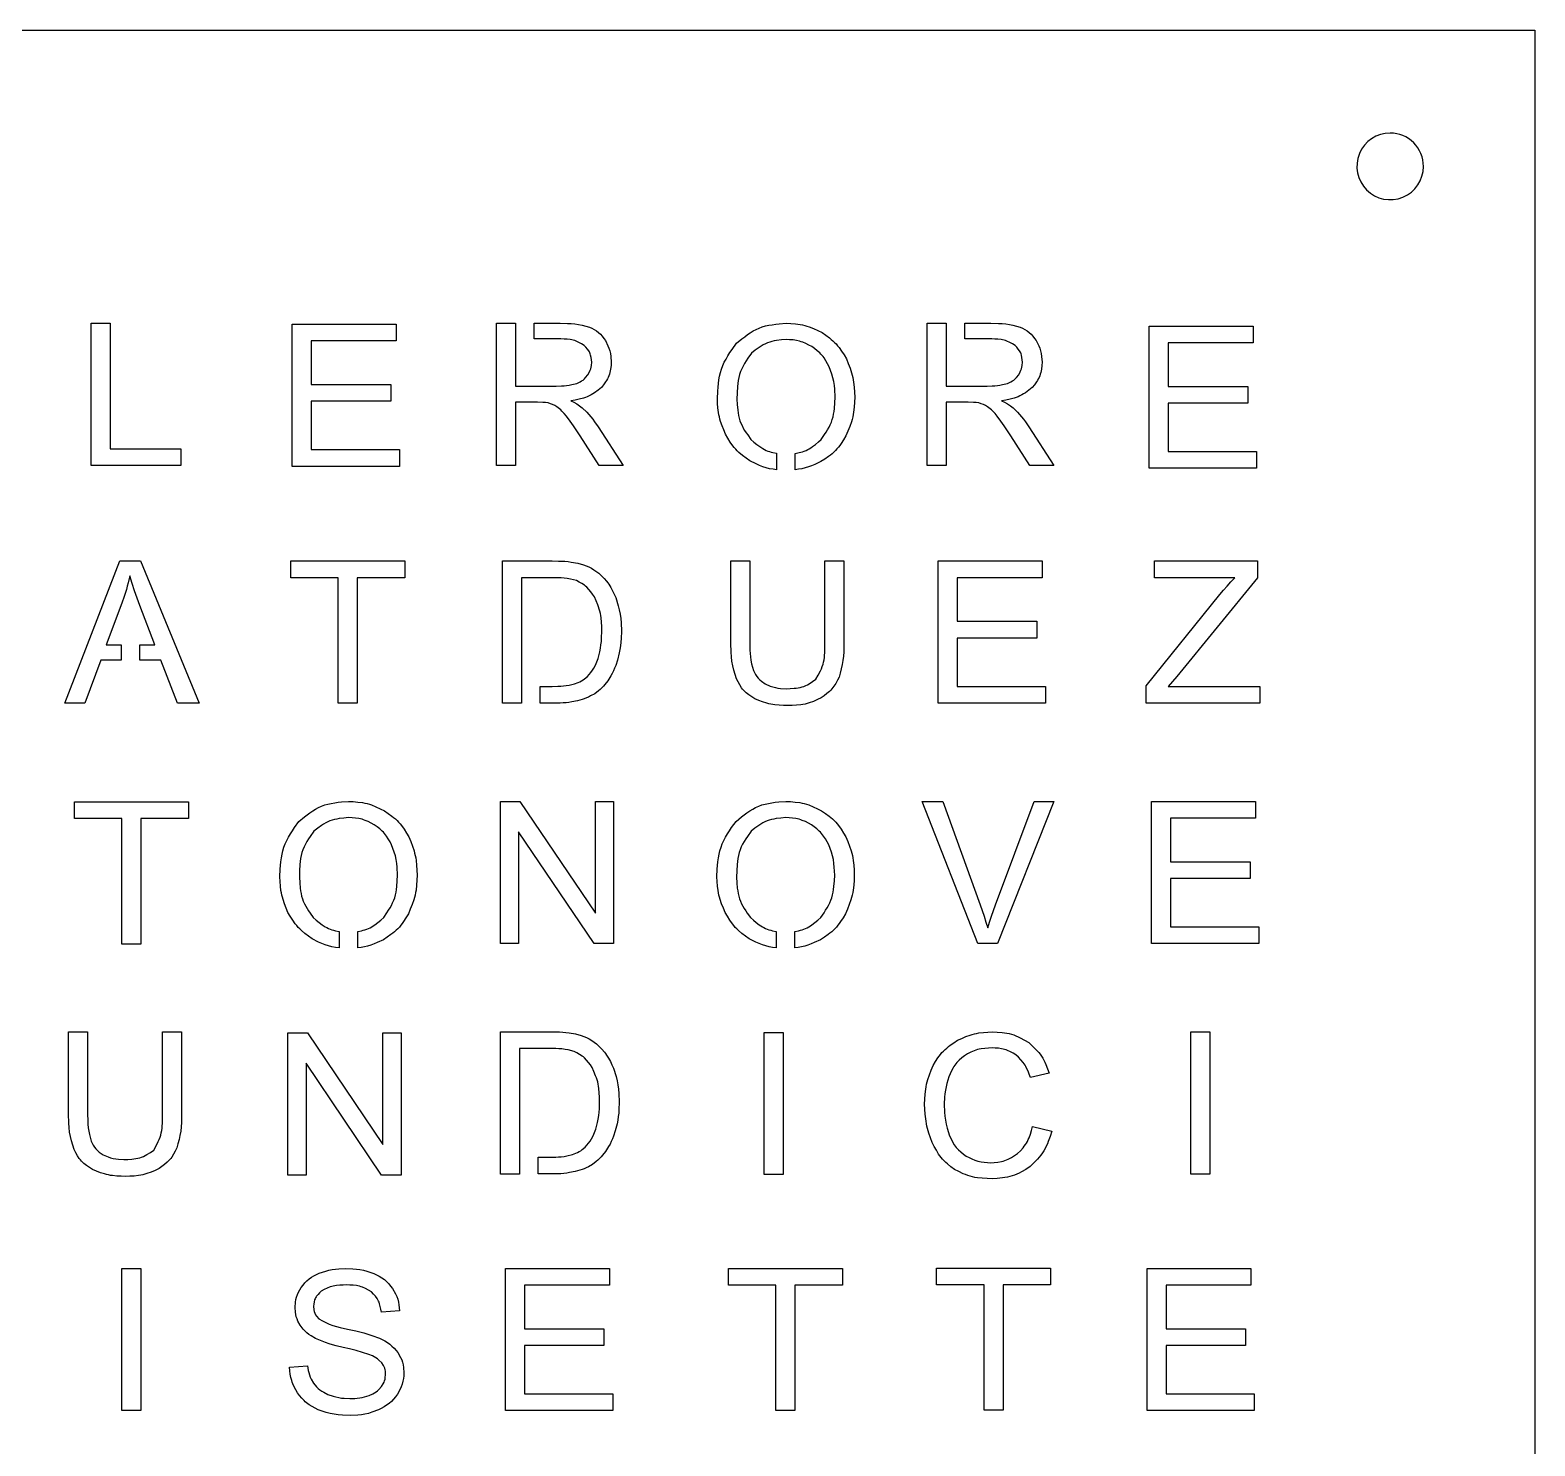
# Model space of a CAD drawing. Header units: millimetres. Extents: x 0 to 210, y 0 to 210.
# Drawn here: x 98.6 to 210.1, y 104.9 to 209.7 of the extents above; entities that cross this region are included whole.
import ezdxf

# ---------------------------------------------------------------- set-up
doc = ezdxf.new("R2010")
doc.units = ezdxf.units.MM
doc.layers.get('0').update_dxf_attribs({"linetype": 'CONTINUOUS'})

msp = doc.modelspace()

# ---------------------------------------------------------------- linework, layer by layer
at = {"color": 1}
for points in [[(0.188195, 209.743204), (210.099485, 209.743204), (210.099485, -0.030876), (0.188195, -0.030876)], [(199.37154, 202.115472)], [(109.74678, 178.731775), (109.74678, 177.488131), (103.09252, 177.488131), (103.09252, 188.026756), (104.50183, 188.026756), (104.50183, 178.731775)], [(125.94821, 178.661331), (125.94821, 177.417687), (118.00087, 177.417687), (118.00087, 187.956322), (125.70122, 187.956322), (125.70122, 186.712669), (119.41018, 186.712669), (119.41018, 183.484949), (125.30167, 183.484949), (125.30167, 182.248496), (119.41018, 182.248496), (119.41018, 178.661331)], [(135.92834, 188.026756), (137.85648, 188.026756), (137.85648, 188.026756), (138.40676, 188.017456), (138.68049, 188.003056), (138.95253, 187.977136), (139.22233, 187.935856), (139.48991, 187.880176), (140.02131, 187.742419), (140.02131, 187.742419), (140.20089, 187.654099), (140.37639, 187.560979), (140.54373, 187.458069), (140.69882, 187.340951), (140.83925, 187.206746), (140.96786, 187.058814), (141.08861, 186.901761), (141.20543, 186.7401), (141.20543, 186.7401), (141.39387, 186.364268), (141.47477, 186.172656), (141.53967, 185.976725), (141.58527, 185.775417), (141.61517, 185.569789), (141.64867, 185.15143), (141.64867, 185.15143), (141.62617, 184.888588), (141.59497, 184.629106), (141.57337, 184.50162), (141.54627, 184.376247), (141.51257, 184.25337), (141.47127, 184.133468), (141.42147, 184.016831), (141.36377, 183.903169), (141.29937, 183.792099), (141.22927, 183.683238), (141.07665, 183.470314), (140.91501, 183.260847), (140.91501, 183.260847), (140.665, 183.066451), (140.41042, 182.881943), (140.27998, 182.796503), (140.14668, 182.716823), (140.00994, 182.644823), (139.86929, 182.581463), (139.72489, 182.526743), (139.57721, 182.478743), (139.27389, 182.400023), (138.96307, 182.337623), (138.64849, 182.282903), (138.64849, 182.282903), (138.87327, 182.170873), (139.09184, 182.049148), (139.29904, 181.909759), (139.49844, 181.758178), (139.49844, 181.758178), (139.82181, 181.433225), (139.97802, 181.266189), (140.12767, 181.093776), (140.26972, 180.915124), (140.40581, 180.731576), (140.66803, 180.35632), (142.52047, 177.488026), (140.74786, 177.488026), (139.33856, 179.68061), (139.33856, 179.68061), (139.09499, 180.051066), (138.84609, 180.417778), (138.58731, 180.777674), (138.32152, 181.132771), (138.32152, 181.132771), (138.16112, 181.327647), (137.99147, 181.513211), (137.90037, 181.599611), (137.80477, 181.681211), (137.60598, 181.837112), (137.60598, 181.837112), (137.45329, 181.925432), (137.2963, 182.004152), (137.13196, 182.066552), (136.96307, 182.118392), (136.96307, 182.118392), (136.7679, 182.144312), (136.57211, 182.161592), (136.1785, 182.168992), (134.54399, 182.168992), (134.54399, 177.48915), (133.13463, 177.48915), (133.13463, 188.027716), (134.54394, 188.027716), (134.54394, 183.375665), (137.57323, 183.375665), (137.57323, 183.375665), (137.95703, 183.383265), (138.14798, 183.393825), (138.33779, 183.412065), (138.52611, 183.440865), (138.71297, 183.479265), (139.08424, 183.573345), (139.08424, 183.573345), (139.32796, 183.684894), (139.44369, 183.748254), (139.55207, 183.821214), (139.65127, 183.905694), (139.74267, 183.999774), (139.91246, 184.205209), (139.91246, 184.205209), (140.03158, 184.427444), (140.08288, 184.540914), (140.12438, 184.657264), (140.15378, 184.777165), (140.17328, 184.900042), (140.19568, 185.150501), (140.19568, 185.150501), (140.17818, 185.326561), (140.15418, 185.499838), (140.11718, 185.667354), (140.09188, 185.747994), (140.06088, 185.825754), (140.02358, 185.901594), (139.98048, 185.974554), (139.88035, 186.114327), (139.76704, 186.24834), (139.64713, 186.379474), (139.64713, 186.379474), (139.44879, 186.498607), (139.24789, 186.609389), (139.04185, 186.703469), (138.9361, 186.741869), (138.8282, 186.773549), (138.71833, 186.798509), (138.60672, 186.817709), (138.3793, 186.842669), (138.14791, 186.855149), (137.91454, 186.861149), (135.92829, 186.861149)], [(155.28364, 177.171789), (155.28364, 178.388803), (155.28364, 178.388803), (155.55861, 178.439683), (155.69293, 178.472323), (155.82472, 178.510723), (155.95366, 178.555843), (156.07942, 178.607683), (156.20192, 178.667203), (156.32144, 178.733443), (156.43832, 178.806403), (156.55289, 178.884163), (156.77642, 179.052927), (156.99466, 179.233884), (157.21027, 179.420888), (157.21027, 179.420888), (157.45249, 179.77512), (157.56879, 179.953868), (157.67929, 180.134536), (157.78208, 180.317892), (157.87518, 180.504512), (157.95678, 180.694972), (158.02508, 180.889944), (158.08028, 181.089332), (158.12398, 181.292559), (158.15798, 181.499147), (158.18378, 181.708519), (158.21748, 182.133213), (158.23818, 182.562324), (158.23818, 182.562324), (158.21058, 183.140232), (158.18328, 183.426498), (158.13968, 183.709596), (158.07538, 183.988566), (157.99308, 184.263984), (157.89878, 184.537002), (157.79849, 184.808868), (157.79849, 184.808868), (157.6788, 185.029759), (157.55393, 185.246235), (157.4187, 185.453878), (157.3456, 185.553048), (157.268, 185.648088), (157.1853, 185.739288), (157.0979, 185.826648), (156.91177, 185.991093), (156.71492, 186.146417), (156.51272, 186.297134), (156.51272, 186.297134), (156.28959, 186.413196), (156.06461, 186.522825), (155.83593, 186.619595), (155.71964, 186.660875), (155.60172, 186.696395), (155.36084, 186.750155), (155.11457, 186.785675), (154.86471, 186.808715), (154.61306, 186.825035), (154.61306, 186.825035), (154.25338, 186.791435), (153.89853, 186.746315), (153.72442, 186.715595), (153.55331, 186.677195), (153.38582, 186.630155), (153.22254, 186.572555), (153.06388, 186.503435), (152.90945, 186.423755), (152.75864, 186.335435), (152.61085, 186.239245), (152.3219, 186.03045), (152.03779, 185.809655), (152.03779, 185.809655), (151.7702, 185.430271), (151.64226, 185.238563), (151.52135, 185.044455), (151.40981, 184.847179), (151.31001, 184.645872), (151.22431, 184.43986), (151.15421, 184.228473), (151.09841, 184.012189), (151.05511, 183.791682), (151.02261, 183.567527), (150.99911, 183.3403), (150.97191, 182.879029), (150.95911, 182.412863), (150.95911, 182.412863), (150.98281, 182.000456), (151.01941, 181.592657), (151.04661, 181.391829), (151.08191, 181.193882), (151.12691, 180.99939), (151.18321, 180.808834), (151.25241, 180.62279), (151.33441, 180.441258), (151.42751, 180.263662), (151.52983, 180.089329), (151.63953, 179.917589), (151.75477, 179.747769), (151.99447, 179.411488), (151.99447, 179.411488), (152.20818, 179.227748), (152.42444, 179.049864), (152.64579, 178.883691), (152.87477, 178.735182), (152.99292, 178.668942), (153.11393, 178.609422), (153.23809, 178.557582), (153.36536, 178.512462), (153.49543, 178.474062), (153.62798, 178.441422), (153.89929, 178.390542), (153.89929, 177.171512), (153.89929, 177.171512), (153.63685, 177.205112), (153.37808, 177.251192), (153.12402, 177.314552), (152.87505, 177.396152), (152.63032, 177.493492), (152.38876, 177.602258), (151.91093, 177.838988), (151.91093, 177.838988), (151.63343, 178.036648), (151.36273, 178.240452), (151.10564, 178.456351), (150.98432, 178.570781), (150.86894, 178.690586), (150.76007, 178.816152), (150.65713, 178.947093), (150.46565, 179.221839), (150.28774, 179.508681), (150.1166, 179.80157), (150.1166, 179.80157), (149.98419, 180.117692), (149.85895, 180.435445), (149.74805, 180.756462), (149.70025, 180.918698), (149.65875, 181.082375), (149.62405, 181.247587), (149.59565, 181.41424), (149.55405, 181.751001), (149.52665, 182.091025), (149.50645, 182.432682), (149.50645, 182.432682), (149.53835, 182.998014), (149.55985, 183.278712), (149.58805, 183.55701), (149.62515, 183.83214), (149.67345, 184.103334), (149.73515, 184.369825), (149.81245, 184.630747), (149.90755, 184.885333), (150.02039, 185.13368), (150.14859, 185.376555), (150.28959, 185.614918), (150.44082, 185.849633), (150.59975, 186.08166), (150.93038, 186.541106), (150.93038, 186.541106), (151.32959, 186.870667), (151.53164, 187.02964), (151.73663, 187.181604), (151.94552, 187.324161), (152.1593, 187.455102), (152.37895, 187.572028), (152.60545, 187.672538), (152.83923, 187.756058), (153.07953, 187.823258), (153.32543, 187.877018), (153.57599, 187.920218), (153.83028, 187.954778), (154.08737, 187.982618), (154.6062, 188.026778), (154.6062, 188.026778), (154.95639, 188.005658), (155.30432, 187.975898), (155.64776, 187.929818), (155.81709, 187.898138), (155.98445, 187.858778), (156.14962, 187.811738), (156.31275, 187.757018), (156.63406, 187.629053), (156.9507, 187.483808), (157.26501, 187.329923), (157.26501, 187.329923), (157.54416, 187.135527), (157.81645, 186.934892), (157.94789, 186.830254), (158.07504, 186.721776), (158.19705, 186.608595), (158.31307, 186.489941), (158.42255, 186.365336), (158.5261, 186.235355), (158.71878, 185.96224), (158.8979, 185.676839), (159.07024, 185.385197), (159.07024, 185.385197), (159.20942, 185.045076), (159.34056, 184.703227), (159.45561, 184.357827), (159.50461, 184.183303), (159.54651, 184.007146), (159.58101, 183.829454), (159.60891, 183.650322), (159.64891, 183.288506), (159.67381, 182.92333), (159.69121, 182.556521), (159.69121, 182.556521), (159.67271, 182.183665), (159.64631, 181.812537), (159.60411, 181.445057), (159.57461, 181.263237), (159.53821, 181.082953), (159.49411, 180.904397), (159.44261, 180.727569), (159.32165, 180.377944), (159.18386, 180.032159), (159.03764, 179.688295), (159.03764, 179.688295), (158.86036, 179.397229), (158.6762, 179.112691), (158.5794, 178.974934), (158.4783, 178.841209), (158.37206, 178.71238), (158.25981, 178.58931), (158.1409, 178.472577), (158.01583, 178.361699), (157.88547, 178.255814), (157.7507, 178.154152), (157.47147, 177.960044), (157.18519, 177.77256), (157.18519, 177.77256), (156.72512, 177.563572), (156.49302, 177.467092), (156.25844, 177.380692), (156.02057, 177.306772), (155.77863, 177.248212), (155.53285, 177.205012)], [(167.85587, 188.026756), (169.78401, 188.026756), (169.78401, 188.026756), (170.33429, 188.017456), (170.60802, 188.003056), (170.88006, 187.977136), (171.14986, 187.935856), (171.41744, 187.880176), (171.94884, 187.742419), (171.94884, 187.742419), (172.12842, 187.654099), (172.30392, 187.560979), (172.47126, 187.458069), (172.62635, 187.340951), (172.76678, 187.206746), (172.89539, 187.058814), (173.01614, 186.901761), (173.13296, 186.7401), (173.13296, 186.7401), (173.3214, 186.364268), (173.4023, 186.172656), (173.4672, 185.976725), (173.5128, 185.775417), (173.5427, 185.569789), (173.5762, 185.15143), (173.5762, 185.15143), (173.5537, 184.888588), (173.5225, 184.629106), (173.5009, 184.50162), (173.4738, 184.376247), (173.4401, 184.25337), (173.3988, 184.133468), (173.349, 184.016831), (173.2913, 183.903169), (173.2269, 183.792099), (173.1568, 183.683238), (173.00418, 183.470314), (172.84254, 183.260847), (172.84254, 183.260847), (172.59253, 183.066451), (172.33795, 182.881943), (172.20751, 182.796503), (172.07421, 182.716823), (171.93747, 182.644823), (171.79682, 182.581463), (171.65242, 182.526743), (171.50474, 182.478743), (171.20142, 182.400023), (170.8906, 182.337623), (170.57602, 182.282903), (170.57602, 182.282903), (170.8008, 182.170873), (171.01937, 182.049148), (171.22657, 181.909759), (171.42597, 181.758178), (171.42597, 181.758178), (171.74934, 181.433225), (171.90555, 181.266189), (172.0552, 181.093776), (172.19725, 180.915124), (172.33334, 180.731576), (172.59556, 180.35632), (174.448, 177.488026), (172.67539, 177.488026), (171.26609, 179.68061), (171.26609, 179.68061), (171.02252, 180.051066), (170.77362, 180.417778), (170.51484, 180.777674), (170.24905, 181.132771), (170.24905, 181.132771), (170.08865, 181.327647), (169.91901, 181.513211), (169.82791, 181.599611), (169.73241, 181.681211), (169.53362, 181.837112), (169.53362, 181.837112), (169.38093, 181.925432), (169.22394, 182.004152), (169.0596, 182.066552), (168.89071, 182.118392), (168.89071, 182.118392), (168.69554, 182.144312), (168.49975, 182.161592), (168.10614, 182.168992), (166.47163, 182.168992), (166.47163, 177.48915), (165.0621, 177.48915), (165.0621, 188.027716), (166.47141, 188.027716), (166.47141, 183.375665), (169.5007, 183.375665), (169.5007, 183.375665), (169.8845, 183.383265), (170.07545, 183.393825), (170.26526, 183.412065), (170.45358, 183.440865), (170.64044, 183.479265), (171.01171, 183.573345), (171.01171, 183.573345), (171.25543, 183.684894), (171.37117, 183.748254), (171.47954, 183.821214), (171.57874, 183.905694), (171.67014, 183.999774), (171.83993, 184.205209), (171.83993, 184.205209), (171.95905, 184.427444), (172.01035, 184.540914), (172.05185, 184.657264), (172.08125, 184.777165), (172.10075, 184.900042), (172.12315, 185.150501), (172.12315, 185.150501), (172.10565, 185.326561), (172.08165, 185.499838), (172.04465, 185.667354), (172.01935, 185.747994), (171.98835, 185.825754), (171.95105, 185.901594), (171.90795, 185.974554), (171.80782, 186.114327), (171.69451, 186.24834), (171.5746, 186.379474), (171.5746, 186.379474), (171.37626, 186.498607), (171.17536, 186.609389), (170.96932, 186.703469), (170.86357, 186.741869), (170.75567, 186.773549), (170.6458, 186.798509), (170.53419, 186.817709), (170.30677, 186.842669), (170.07538, 186.855149), (169.84201, 186.861149), (167.85576, 186.861149)], [(189.46015, 178.525686), (189.46015, 177.282042), (181.5128, 177.282042), (181.5128, 187.820668), (189.21315, 187.820668), (189.21315, 186.577024), (182.92211, 186.577024), (182.92211, 183.349304), (188.81361, 183.349304), (188.81361, 182.112841), (182.92211, 182.112841), (182.92211, 178.525686)], [(105.32395, 163.067703), (103.80415, 163.067703), (102.63457, 159.875925), (101.13808, 159.875925), (105.22799, 170.414551), (106.74626, 170.414551), (111.10496, 159.875925), (109.4995, 159.875925), (108.25728, 163.067703), (106.70842, 163.067703), (106.70842, 164.203522), (107.8214, 164.203522), (106.70994, 167.122129), (106.70994, 167.122129), (106.50632, 167.663557), (106.31016, 168.207482), (106.12759, 168.755918), (105.95443, 169.307522), (105.95443, 169.307522), (105.8383, 168.796717), (105.7752, 168.54261), (105.7073, 168.29004), (105.55141, 167.790275), (105.38077, 167.294637), (104.21118, 164.203502), (105.32417, 164.203502)], [(122.81666, 169.170907), (122.81666, 159.875925), (121.40735, 159.875925), (121.40735, 169.170907), (117.8986, 169.170907), (117.8986, 170.414551), (126.33993, 170.414551), (126.33993, 169.170907)], [(134.99929, 159.875925), (133.58998, 159.875925), (133.58998, 170.414551), (137.25855, 170.414551), (137.25855, 170.414551), (137.73555, 170.409851), (137.97361, 170.402351), (138.21109, 170.388911), (138.44789, 170.366831), (138.68391, 170.337071), (139.1547, 170.263151), (139.1547, 170.263151), (139.57718, 170.138834), (139.78304, 170.065874), (139.98249, 169.980434), (140.17389, 169.878388), (140.3585, 169.762711), (140.71647, 169.5087), (140.71647, 169.5087), (140.91757, 169.313632), (141.11304, 169.114629), (141.29727, 168.907945), (141.38357, 168.800427), (141.46507, 168.68955), (141.61214, 168.457235), (141.74291, 168.213688), (141.86281, 167.962653), (141.97729, 167.707875), (141.97729, 167.707875), (142.16141, 167.094928), (142.23901, 166.786102), (142.30011, 166.474397), (142.34181, 166.159428), (142.36801, 165.841867), (142.39521, 165.20252), (142.39521, 165.20252), (142.37771, 164.663396), (142.36021, 164.394985), (142.33211, 164.128014), (142.29041, 163.862868), (142.23711, 163.599258), (142.11138, 163.074725), (142.11138, 163.074725), (141.97295, 162.670766), (141.89635, 162.47205), (141.81195, 162.277366), (141.71685, 162.08777), (141.6117, 161.902686), (141.38537, 161.540006), (141.38537, 161.540006), (141.17214, 161.271788), (141.06068, 161.142478), (140.94349, 161.018929), (140.81893, 160.902772), (140.68806, 160.79295), (140.41566, 160.583866), (140.41566, 160.583866), (140.11435, 160.413374), (139.96078, 160.334654), (139.80372, 160.264574), (139.64259, 160.204094), (139.47825, 160.150334), (139.14434, 160.055294), (139.14434, 160.055294), (138.72051, 159.975614), (138.50796, 159.942014), (138.29454, 159.916094), (138.08014, 159.898814), (137.86507, 159.887294), (137.43357, 159.876734), (136.38444, 159.876734), (136.38444, 161.120185), (137.27373, 161.120185), (137.27373, 161.120185), (137.69223, 161.127685), (137.90061, 161.138245), (138.10802, 161.156485), (138.31407, 161.184325), (138.51885, 161.221765), (138.92629, 161.313925), (138.92629, 161.313925), (139.18745, 161.412805), (139.31433, 161.468485), (139.43686, 161.531845), (139.55376, 161.604805), (139.6657, 161.685445), (139.88146, 161.860929), (139.88146, 161.860929), (140.13174, 162.162266), (140.24709, 162.318647), (140.3506, 162.481844), (140.4408, 162.652912), (140.5204, 162.830028), (140.66233, 163.194436), (140.66233, 163.194436), (140.78912, 163.694106), (140.84252, 163.945428), (140.88322, 164.198479), (140.91042, 164.453449), (140.92692, 164.709861), (140.94242, 165.225274), (140.94242, 165.225274), (140.93442, 165.556851), (140.91982, 165.886796), (140.89072, 166.213381), (140.86842, 166.374945), (140.83932, 166.53507), (140.80342, 166.693562), (140.75972, 166.850231), (140.70932, 167.005364), (140.65302, 167.159152), (140.52788, 167.463946), (140.39352, 167.766627), (140.39352, 167.766627), (140.26266, 167.955359), (140.12742, 168.139195), (139.98336, 168.31324), (139.82611, 168.4725), (139.74071, 168.54546), (139.65151, 168.61362), (139.46254, 168.737361), (139.26367, 168.849967), (139.05985, 168.957101), (139.05985, 168.957101), (138.61137, 169.06529), (138.38563, 169.10849), (138.15824, 169.13921), (137.9292, 169.15841), (137.6989, 169.16801), (137.23635, 169.17261), (134.99889, 169.17261)], [(156.81499, 161.651733), (156.81499, 161.651733), (156.99019, 161.96123), (157.15161, 162.274568), (157.22241, 162.433828), (157.28551, 162.595489), (157.33791, 162.760029), (157.37961, 162.92745), (157.41261, 163.097462), (157.43681, 163.269778), (157.45431, 163.444015), (157.46591, 163.619883), (157.47591, 163.975171), (157.47668, 164.333052), (157.47668, 170.414695), (158.88605, 170.414695), (158.88605, 164.325861), (158.88605, 164.325861), (158.87055, 163.683635), (158.85115, 163.364346), (158.81715, 163.047169), (158.76475, 162.732872), (158.69395, 162.421262), (158.61145, 162.111477), (158.52315, 161.802651), (158.52315, 161.802651), (158.40694, 161.572736), (158.28451, 161.348005), (158.14967, 161.133642), (158.07597, 161.03198), (157.99647, 160.93483), (157.91107, 160.84267), (157.82087, 160.75435), (157.62772, 160.588753), (157.42284, 160.432949), (157.21213, 160.282136), (157.21213, 160.282136), (156.91761, 160.143899), (156.62086, 160.014494), (156.31955, 159.902752), (156.16656, 159.856672), (156.01164, 159.817312), (155.85477, 159.785632), (155.69635, 159.760672), (155.37544, 159.727072), (155.05075, 159.707872), (154.72412, 159.696352), (154.72412, 159.696352), (154.40612, 159.706912), (154.08958, 159.723232), (153.77594, 159.752992), (153.62063, 159.775072), (153.46658, 159.802912), (153.31398, 159.836512), (153.16294, 159.876832), (152.86444, 159.974172), (152.56933, 160.086873), (152.27598, 160.207255), (152.27598, 160.207255), (152.0578, 160.348468), (151.84574, 160.495152), (151.64599, 160.652877), (151.55289, 160.737357), (151.46459, 160.826637), (151.38309, 160.921677), (151.30649, 161.021517), (151.1666, 161.233001), (151.03913, 161.455716), (150.91787, 161.683999), (150.91787, 161.683999), (150.81847, 162.00636), (150.72537, 162.329777), (150.64577, 162.655402), (150.58657, 162.984291), (150.54877, 163.316636), (150.52647, 163.651573), (150.50997, 164.325766), (150.50997, 170.414552), (151.91902, 170.414552), (151.91902, 164.332909), (151.91902, 164.332909), (151.92602, 163.818936), (151.93762, 163.563197), (151.95992, 163.308899), (151.99682, 163.056616), (152.04822, 162.806349), (152.17608, 162.309272), (152.17608, 162.309272), (152.33576, 162.005055), (152.42596, 161.862114), (152.52908, 161.730116), (152.64772, 161.611559), (152.77888, 161.503849), (153.06215, 161.306478), (153.06215, 161.306478), (153.42952, 161.149329), (153.61617, 161.083089), (153.80641, 161.031249), (154.00072, 160.996689), (154.19823, 160.975569), (154.59859, 160.954449), (154.59859, 160.954449), (154.9033, 160.962849), (155.20471, 160.980129), (155.35313, 160.995489), (155.49952, 161.016609), (155.64349, 161.044449), (155.78464, 161.080929), (155.92249, 161.126049), (156.05675, 161.181729), (156.18791, 161.246049), (156.31635, 161.318049), (156.56741, 161.478846)], [(173.82005, 161.119569), (173.82005, 159.875925), (165.8727, 159.875925), (165.8727, 170.414551), (173.57306, 170.414551), (173.57306, 169.170907), (167.28201, 169.170907), (167.28201, 165.943188), (173.17351, 165.943188), (173.17351, 164.706725), (167.28201, 164.706725), (167.28201, 161.119569)], [(189.70924, 161.119549), (189.70924, 159.875906), (181.28971, 159.875906), (181.28971, 161.169871), (186.74532, 167.920054), (186.74532, 167.920054), (187.01113, 168.241647), (187.28227, 168.558633), (187.56292, 168.867362), (187.84959, 169.170907), (181.90724, 169.170907), (181.90724, 170.414551), (189.53494, 170.414551), (189.53494, 169.170907), (183.55628, 161.860001), (182.9097, 161.119569)], [(106.78129, 151.326857), (106.78129, 142.031875), (105.37198, 142.031875), (105.37198, 151.326857), (101.86323, 151.326857), (101.86323, 152.570501), (110.30457, 152.570501), (110.30457, 151.326857)], [(122.85092, 141.751369), (122.85092, 142.968393), (122.85092, 142.968393), (123.12584, 143.019273), (123.2602, 143.051913), (123.39194, 143.090313), (123.52087, 143.135433), (123.64659, 143.187273), (123.76912, 143.246793), (123.88863, 143.313033), (124.00553, 143.385993), (124.1201, 143.463753), (124.34361, 143.632517), (124.56188, 143.813474), (124.77754, 144.000478), (124.77754, 144.000478), (125.01977, 144.35471), (125.13608, 144.533458), (125.24658, 144.714126), (125.34941, 144.897482), (125.44251, 145.084102), (125.52401, 145.274562), (125.59191, 145.469534), (125.64721, 145.668922), (125.69081, 145.872149), (125.72481, 146.078737), (125.75101, 146.288109), (125.78501, 146.712803), (125.80541, 147.141914), (125.80541, 147.141914), (125.77821, 147.719822), (125.75101, 148.006088), (125.70741, 148.289186), (125.64341, 148.568156), (125.56091, 148.843574), (125.46681, 149.116592), (125.3665, 149.388458), (125.3665, 149.388458), (125.24679, 149.609349), (125.12194, 149.825825), (124.98671, 150.033468), (124.91391, 150.132638), (124.83631, 150.227678), (124.75391, 150.318878), (124.66661, 150.406238), (124.48044, 150.570683), (124.28361, 150.726007), (124.08144, 150.876724), (124.08144, 150.876724), (123.85832, 150.992786), (123.63335, 151.102415), (123.4047, 151.199185), (123.28839, 151.240465), (123.17052, 151.275985), (122.92964, 151.329745), (122.68333, 151.365265), (122.43344, 151.388305), (122.18179, 151.404625), (122.18179, 151.404625), (121.82208, 151.371025), (121.46722, 151.325905), (121.29308, 151.295185), (121.12196, 151.256785), (120.95452, 151.209745), (120.79125, 151.152145), (120.63254, 151.083025), (120.4781, 151.003345), (120.32725, 150.915025), (120.17941, 150.818835), (119.89051, 150.61004), (119.60637, 150.389245), (119.60637, 150.389245), (119.33882, 150.009861), (119.21086, 149.818153), (119.08999, 149.624045), (118.97843, 149.426769), (118.87863, 149.225462), (118.79323, 149.01945), (118.72343, 148.808063), (118.66713, 148.591779), (118.62353, 148.371272), (118.59153, 148.147117), (118.56823, 147.91989), (118.54103, 147.458619), (118.52843, 146.992453), (118.52843, 146.992453), (118.55173, 146.580046), (118.58863, 146.172247), (118.61583, 145.971419), (118.65073, 145.773472), (118.69533, 145.57898), (118.75163, 145.388424), (118.82053, 145.20238), (118.90303, 145.020944), (118.99613, 144.843347), (119.09847, 144.669015), (119.20819, 144.497275), (119.32344, 144.327455), (119.56315, 143.991078), (119.56315, 143.991078), (119.77686, 143.807338), (119.9931, 143.629453), (120.21447, 143.463281), (120.44342, 143.314772), (120.56158, 143.248532), (120.68255, 143.189012), (120.80672, 143.137172), (120.934, 143.092052), (121.06409, 143.053652), (121.1966, 143.021012), (121.46794, 142.970132), (121.46794, 141.751102), (121.46794, 141.751102), (121.20553, 141.784702), (120.9468, 141.831742), (120.69273, 141.895102), (120.44381, 141.976702), (120.19905, 142.074042), (119.95749, 142.182807), (119.47962, 142.419538), (119.47962, 142.419538), (119.20217, 142.617198), (118.93152, 142.820906), (118.67444, 143.036805), (118.55308, 143.151235), (118.43774, 143.27104), (118.32889, 143.396605), (118.22596, 143.527547), (118.03447, 143.802293), (117.85655, 144.089135), (117.68542, 144.382024), (117.68542, 144.382024), (117.55301, 144.698146), (117.42777, 145.015899), (117.31688, 145.336916), (117.26938, 145.499152), (117.22768, 145.662829), (117.19278, 145.828041), (117.16468, 145.994694), (117.12298, 146.331455), (117.09578, 146.671479), (117.07538, 147.013136), (117.07538, 147.013136), (117.10738, 147.578468), (117.12868, 147.859166), (117.15678, 148.137464), (117.19368, 148.412594), (117.24218, 148.683788), (117.30428, 148.950278), (117.38188, 149.211201), (117.47698, 149.465787), (117.5898, 149.714134), (117.71805, 149.957009), (117.859, 150.195372), (118.01024, 150.430087), (118.16915, 150.662114), (118.49976, 151.12156), (118.49976, 151.12156), (118.89895, 151.451121), (119.10102, 151.610093), (119.30601, 151.762058), (119.51487, 151.904615), (119.72868, 152.035556), (119.94831, 152.152386), (120.17483, 152.252896), (120.40862, 152.336416), (120.64891, 152.403616), (120.89483, 152.457376), (121.14541, 152.500576), (121.39967, 152.535136), (121.65675, 152.562976), (122.17556, 152.607136), (122.17556, 152.607136), (122.52577, 152.586016), (122.87374, 152.556256), (123.21716, 152.510176), (123.38644, 152.478496), (123.55378, 152.439136), (123.71899, 152.392096), (123.88216, 152.337376), (124.20346, 152.209411), (124.5201, 152.064166), (124.83441, 151.910281), (124.83441, 151.910281), (125.11351, 151.715885), (125.38581, 151.51525), (125.51726, 151.410612), (125.64444, 151.302134), (125.76648, 151.188953), (125.88251, 151.070299), (125.99203, 150.945694), (126.09554, 150.815713), (126.2882, 150.542598), (126.46728, 150.257196), (126.63957, 149.965555), (126.63957, 149.965555), (126.77878, 149.625434), (126.90994, 149.283585), (127.02499, 148.938185), (127.07349, 148.76366), (127.11519, 148.587504), (127.15009, 148.409812), (127.17819, 148.23068), (127.21799, 147.868864), (127.24319, 147.503687), (127.26069, 147.136879), (127.26069, 147.136879), (127.24229, 146.764023), (127.21609, 146.392895), (127.17339, 146.025415), (127.14429, 145.843595), (127.10739, 145.663311), (127.06279, 145.484851), (127.01139, 145.308023), (126.89042, 144.958398), (126.75257, 144.612613), (126.60637, 144.268749), (126.60637, 144.268749), (126.42904, 143.977683), (126.24491, 143.693145), (126.14791, 143.555388), (126.04683, 143.421663), (125.9406, 143.292834), (125.82836, 143.169764), (125.70943, 143.053031), (125.58438, 142.942153), (125.454, 142.836267), (125.31926, 142.734606), (125.04006, 142.540498), (124.75378, 142.353014), (124.75378, 142.353014), (124.29367, 142.144026), (124.06152, 142.047546), (123.82695, 141.961146), (123.58908, 141.887226), (123.34714, 141.828666), (123.10132, 141.785466)], [(134.77588, 150.349866), (134.77588, 142.068479), (133.42469, 142.068479), (133.42469, 152.607114), (134.87032, 152.607114), (140.46397, 144.332927), (140.46397, 152.607114), (141.81516, 152.607114), (141.81516, 142.068479), (140.36954, 142.068479)], [(155.24891, 141.751369), (155.24891, 142.968393), (155.24891, 142.968393), (155.52383, 143.019273), (155.65819, 143.051913), (155.78993, 143.090313), (155.91886, 143.135433), (156.04458, 143.187273), (156.16711, 143.246793), (156.28662, 143.313033), (156.40352, 143.385993), (156.51809, 143.463753), (156.7416, 143.632517), (156.95987, 143.813474), (157.17553, 144.000478), (157.17553, 144.000478), (157.41776, 144.35471), (157.53408, 144.533458), (157.64457, 144.714126), (157.7474, 144.897482), (157.8405, 145.084102), (157.922, 145.274562), (157.9899, 145.469534), (158.0452, 145.668922), (158.0889, 145.872149), (158.1228, 146.078737), (158.149, 146.288109), (158.183, 146.712803), (158.2034, 147.141914), (158.2034, 147.141914), (158.1762, 147.719822), (158.149, 148.006088), (158.1053, 148.289186), (158.0413, 148.568156), (157.9588, 148.843574), (157.8647, 149.116592), (157.76439, 149.388458), (157.76439, 149.388458), (157.64468, 149.609349), (157.51983, 149.825825), (157.3846, 150.033468), (157.3118, 150.132638), (157.2342, 150.227678), (157.1518, 150.318878), (157.0645, 150.406238), (156.87833, 150.570683), (156.6815, 150.726007), (156.47933, 150.876724), (156.47933, 150.876724), (156.25621, 150.992786), (156.03124, 151.102415), (155.80259, 151.199185), (155.68628, 151.240465), (155.56841, 151.275985), (155.32753, 151.329745), (155.08123, 151.365265), (154.83133, 151.388305), (154.57968, 151.404625), (154.57968, 151.404625), (154.21997, 151.371025), (153.86511, 151.325905), (153.69098, 151.295185), (153.51985, 151.256785), (153.35241, 151.209745), (153.18914, 151.152145), (153.03043, 151.083025), (152.87599, 151.003345), (152.72514, 150.915025), (152.5773, 150.818835), (152.28841, 150.61004), (152.00426, 150.389245), (152.00426, 150.389245), (151.73671, 150.009861), (151.60875, 149.818153), (151.48788, 149.624045), (151.37632, 149.426769), (151.27652, 149.225462), (151.19112, 149.01945), (151.12122, 148.808063), (151.06492, 148.591779), (151.02122, 148.371272), (150.98922, 148.147117), (150.96592, 147.91989), (150.93872, 147.458619), (150.92612, 146.992453), (150.92612, 146.992453), (150.94942, 146.580046), (150.98632, 146.172247), (151.01352, 145.971419), (151.04842, 145.773472), (151.09302, 145.57898), (151.14932, 145.388424), (151.21822, 145.20238), (151.30072, 145.020944), (151.39382, 144.843347), (151.49616, 144.669015), (151.60588, 144.497275), (151.72113, 144.327455), (151.96084, 143.991078), (151.96084, 143.991078), (152.17455, 143.807338), (152.39079, 143.629453), (152.61216, 143.463281), (152.84111, 143.314772), (152.95927, 143.248532), (153.08024, 143.189012), (153.20441, 143.137172), (153.33169, 143.092052), (153.46178, 143.053652), (153.59429, 143.021012), (153.86563, 142.970132), (153.86563, 141.751102), (153.86563, 141.751102), (153.60322, 141.784702), (153.34449, 141.831742), (153.09042, 141.895102), (152.8415, 141.976702), (152.59674, 142.074042), (152.35519, 142.182807), (151.87731, 142.419538), (151.87731, 142.419538), (151.59987, 142.617198), (151.32921, 142.820906), (151.07213, 143.036805), (150.95077, 143.151235), (150.83543, 143.27104), (150.72658, 143.396605), (150.62365, 143.527547), (150.43216, 143.802293), (150.25424, 144.089135), (150.08311, 144.382024), (150.08311, 144.382024), (149.9507, 144.698146), (149.82546, 145.015899), (149.71457, 145.336916), (149.66707, 145.499152), (149.62537, 145.662829), (149.59047, 145.828041), (149.56237, 145.994694), (149.52067, 146.331455), (149.49347, 146.671479), (149.47307, 147.013136), (149.47307, 147.013136), (149.50507, 147.578468), (149.52637, 147.859166), (149.55447, 148.137464), (149.59137, 148.412594), (149.63987, 148.683788), (149.70197, 148.950278), (149.77957, 149.211201), (149.87467, 149.465787), (149.98749, 149.714134), (150.11574, 149.957009), (150.2567, 150.195372), (150.40793, 150.430087), (150.56684, 150.662114), (150.89745, 151.12156), (150.89745, 151.12156), (151.29664, 151.451121), (151.49871, 151.610093), (151.7037, 151.762058), (151.91256, 151.904615), (152.12637, 152.035556), (152.346, 152.152386), (152.57252, 152.252896), (152.80631, 152.336416), (153.04661, 152.403616), (153.29253, 152.457376), (153.5431, 152.500576), (153.79737, 152.535136), (154.05444, 152.562976), (154.57325, 152.607136), (154.57325, 152.607136), (154.92346, 152.586016), (155.27143, 152.556256), (155.61485, 152.510176), (155.78413, 152.478496), (155.95147, 152.439136), (156.11668, 152.392096), (156.27985, 152.337376), (156.60115, 152.209411), (156.91779, 152.064166), (157.2321, 151.910281), (157.2321, 151.910281), (157.5112, 151.715885), (157.7835, 151.51525), (157.91495, 151.410612), (158.04213, 151.302134), (158.16417, 151.188953), (158.2802, 151.070299), (158.38972, 150.945694), (158.49323, 150.815713), (158.68589, 150.542598), (158.86497, 150.257196), (159.03726, 149.965555), (159.03726, 149.965555), (159.17647, 149.625434), (159.30763, 149.283585), (159.42268, 148.938185), (159.47118, 148.76366), (159.51288, 148.587504), (159.54778, 148.409812), (159.57588, 148.23068), (159.61568, 147.868864), (159.64088, 147.503687), (159.65838, 147.136879), (159.65838, 147.136879), (159.63998, 146.764023), (159.61378, 146.392895), (159.57108, 146.025415), (159.54198, 145.843595), (159.50508, 145.663311), (159.46048, 145.484851), (159.40908, 145.308023), (159.28811, 144.958398), (159.15026, 144.612613), (159.00406, 144.268749), (159.00406, 144.268749), (158.82673, 143.977683), (158.64261, 143.693145), (158.54561, 143.555388), (158.44452, 143.421663), (158.33829, 143.292834), (158.22605, 143.169764), (158.10712, 143.053031), (157.98207, 142.942153), (157.85169, 142.836267), (157.71695, 142.734606), (157.43775, 142.540498), (157.15148, 142.353014), (157.15148, 142.353014), (156.69136, 142.144026), (156.45921, 142.047546), (156.22464, 141.961146), (155.98677, 141.887226), (155.74483, 141.828666), (155.49901, 141.785466)], [(174.43394, 152.607114), (170.26412, 142.068479), (168.8185, 142.068479), (164.69227, 152.607114), (166.21781, 152.607114), (168.98558, 144.951153), (168.98558, 144.951153), (169.13653, 144.523387), (169.28156, 144.0937), (169.4164, 143.660845), (169.54494, 143.225974), (169.54494, 143.225974), (169.676, 143.661325), (169.81385, 144.094468), (169.96295, 144.523963), (170.11875, 144.951249), (172.99549, 152.60722)], [(189.63924, 143.312132), (189.63924, 142.068489), (181.6919, 142.068489), (181.6919, 152.607114), (189.39225, 152.607114), (189.39225, 151.36347), (183.10121, 151.36347), (183.10121, 148.135741), (188.9927, 148.135741), (188.9927, 146.899288), (183.10121, 146.899288), (183.10121, 143.312132)], [(107.73019, 126.774297), (107.73019, 126.774297), (107.90539, 127.083794), (108.06682, 127.397132), (108.13762, 127.556392), (108.20072, 127.718053), (108.25312, 127.882593), (108.29482, 128.050014), (108.32782, 128.220026), (108.35212, 128.392342), (108.36962, 128.566579), (108.38122, 128.742447), (108.39122, 129.097735), (108.39199, 129.455616), (108.39199, 135.537259), (109.8013, 135.537259), (109.8013, 129.448425), (109.8013, 129.448425), (109.7858, 128.806199), (109.7664, 128.48691), (109.7324, 128.169733), (109.68, 127.855435), (109.6092, 127.543826), (109.5267, 127.234041), (109.4384, 126.925215), (109.4384, 126.925215), (109.32218, 126.6953), (109.19976, 126.470569), (109.06491, 126.256206), (108.99121, 126.154544), (108.91171, 126.057394), (108.82631, 125.965234), (108.73611, 125.876914), (108.54296, 125.711317), (108.33808, 125.555513), (108.12737, 125.4047), (108.12737, 125.4047), (107.83285, 125.266463), (107.5361, 125.137058), (107.23478, 125.025316), (107.0818, 124.979236), (106.92687, 124.939876), (106.77001, 124.908196), (106.61159, 124.883236), (106.29068, 124.849636), (105.96599, 124.830436), (105.63936, 124.818916), (105.63936, 124.818916), (105.32136, 124.829476), (105.00482, 124.845796), (104.69118, 124.875556), (104.53587, 124.897636), (104.38182, 124.925476), (104.22922, 124.959076), (104.07818, 124.999396), (103.77968, 125.096736), (103.48457, 125.209437), (103.19121, 125.329819), (103.19121, 125.329819), (102.97304, 125.471032), (102.76098, 125.617716), (102.56123, 125.775441), (102.46813, 125.859921), (102.37983, 125.949201), (102.29733, 126.044241), (102.22073, 126.144081), (102.08084, 126.355565), (101.95337, 126.57828), (101.8321, 126.806563), (101.8321, 126.806563), (101.7327, 127.128924), (101.6396, 127.452341), (101.5601, 127.777966), (101.5009, 128.106855), (101.4631, 128.4392), (101.4408, 128.774137), (101.4243, 129.44833), (101.4243, 135.537164), (102.8336, 135.537164), (102.8336, 129.455521), (102.8336, 129.455521), (102.8406, 128.941548), (102.8532, 128.685809), (102.8765, 128.431511), (102.9134, 128.179228), (102.9648, 127.928961), (103.09266, 127.431884), (103.09266, 127.431884), (103.25234, 127.127666), (103.34254, 126.984726), (103.44566, 126.852728), (103.5643, 126.734171), (103.69546, 126.626461), (103.97873, 126.429089), (103.97873, 126.429089), (104.34611, 126.271941), (104.53275, 126.205701), (104.72299, 126.153861), (104.9173, 126.119301), (105.11481, 126.098181), (105.51517, 126.077061), (105.51517, 126.077061), (105.81988, 126.085461), (106.12129, 126.102741), (106.26972, 126.118101), (106.4161, 126.139221), (106.56007, 126.167061), (106.70122, 126.203541), (106.83907, 126.248661), (106.97333, 126.304341), (107.10439, 126.368661), (107.23283, 126.440661), (107.48389, 126.601458)], [(119.02918, 133.204807), (119.02918, 124.923428), (117.67798, 124.923428), (117.67798, 135.462064), (119.12361, 135.462064), (124.71726, 127.187875), (124.71726, 135.462064), (126.06846, 135.462064), (126.06846, 124.923428), (124.62283, 124.923428)], [(134.83363, 124.998537), (133.42431, 124.998537), (133.42431, 135.537163), (137.09288, 135.537163), (137.09288, 135.537163), (137.56988, 135.532463), (137.80794, 135.524963), (138.04542, 135.511523), (138.28222, 135.489443), (138.51825, 135.459683), (138.98904, 135.385763), (138.98904, 135.385763), (139.41152, 135.261446), (139.61737, 135.188486), (139.81682, 135.103046), (140.00823, 135.001), (140.19284, 134.885323), (140.5508, 134.631312), (140.5508, 134.631312), (140.7519, 134.436244), (140.94738, 134.237241), (141.1316, 134.030557), (141.2179, 133.923039), (141.2994, 133.812162), (141.44647, 133.579847), (141.57723, 133.3363), (141.69714, 133.085265), (141.81161, 132.830487), (141.81161, 132.830487), (141.99574, 132.21754), (142.07334, 131.908714), (142.13444, 131.597009), (142.17614, 131.28204), (142.20234, 130.964479), (142.22954, 130.325131), (142.22954, 130.325131), (142.21204, 129.786007), (142.19454, 129.517597), (142.16644, 129.250626), (142.12474, 128.98548), (142.07134, 128.72187), (141.94562, 128.197337), (141.94562, 128.197337), (141.80719, 127.793378), (141.73059, 127.594662), (141.64619, 127.399978), (141.55109, 127.210382), (141.44593, 127.025298), (141.21961, 126.662618), (141.21961, 126.662618), (141.00638, 126.3944), (140.89491, 126.26509), (140.77773, 126.141541), (140.65316, 126.025383), (140.5223, 125.915562), (140.24989, 125.706478), (140.24989, 125.706478), (139.94858, 125.535986), (139.79501, 125.457266), (139.63796, 125.387186), (139.47682, 125.326706), (139.31249, 125.272946), (138.97858, 125.177906), (138.97858, 125.177906), (138.55474, 125.098226), (138.34219, 125.064626), (138.12877, 125.038706), (137.91438, 125.021426), (137.69931, 125.009906), (137.26781, 124.999346), (136.21867, 124.999346), (136.21867, 126.242798), (137.10796, 126.242798), (137.10796, 126.242798), (137.52647, 126.250298), (137.73484, 126.260858), (137.94225, 126.279098), (138.1483, 126.306938), (138.35309, 126.344378), (138.76053, 126.436538), (138.76053, 126.436538), (139.02168, 126.535418), (139.14857, 126.591098), (139.27109, 126.654458), (139.38799, 126.727418), (139.49994, 126.808058), (139.71569, 126.983542), (139.71569, 126.983542), (139.96598, 127.284879), (140.08132, 127.44126), (140.18483, 127.604456), (140.27503, 127.775525), (140.35453, 127.952641), (140.49645, 128.317049), (140.49645, 128.317049), (140.62324, 128.816718), (140.67664, 129.068041), (140.71734, 129.321092), (140.74454, 129.576062), (140.76104, 129.832473), (140.77654, 130.347886), (140.77654, 130.347886), (140.76854, 130.679464), (140.75394, 131.009409), (140.72484, 131.335994), (140.70254, 131.497558), (140.67344, 131.657683), (140.63754, 131.816175), (140.59394, 131.972844), (140.54344, 132.127977), (140.48714, 132.281765), (140.36199, 132.586559), (140.22764, 132.88924), (140.22764, 132.88924), (140.09677, 133.077972), (139.96154, 133.261808), (139.81748, 133.435853), (139.66022, 133.595113), (139.57482, 133.668073), (139.48562, 133.736233), (139.29664, 133.859974), (139.09777, 133.97258), (138.89395, 134.079714), (138.89395, 134.079714), (138.44548, 134.187903), (138.21973, 134.231103), (137.99234, 134.261823), (137.7633, 134.281023), (137.533, 134.290623), (137.07046, 134.295223), (134.833, 134.295223)], [(154.38267, 135.492658), (154.38267, 124.954032), (152.97336, 124.954032), (152.97336, 135.492658)], [(169.75766, 125.834266), (169.75766, 125.834266), (170.03104, 125.853466), (170.3016, 125.881306), (170.56643, 125.925466), (170.69584, 125.956186), (170.82273, 125.993626), (170.94681, 126.039706), (171.06827, 126.092506), (171.30478, 126.217304), (171.53527, 126.359285), (171.76276, 126.509906), (171.76276, 126.509906), (171.966, 126.724749), (172.1606, 126.944392), (172.2518, 127.057574), (172.3381, 127.173731), (172.4176, 127.293441), (172.4894, 127.417374), (172.5544, 127.545435), (172.6126, 127.677241), (172.7125, 127.949683), (172.7979, 128.230477), (172.8755, 128.515495), (174.28481, 128.163278), (174.28481, 128.163278), (174.1651, 127.78735), (174.0355, 127.417374), (173.9637, 127.236514), (173.8861, 127.059398), (173.8007, 126.886697), (173.7076, 126.719277), (173.60429, 126.557712), (173.49147, 126.402004), (173.3704, 126.251191), (173.24254, 126.104602), (172.97178, 125.820544), (172.69016, 125.54311), (172.69016, 125.54311), (172.36819, 125.340843), (172.04223, 125.150287), (171.87664, 125.062927), (171.70852, 124.983247), (171.53749, 124.912207), (171.36307, 124.851727), (171.18505, 124.801807), (171.00384, 124.761487), (170.81991, 124.728847), (170.63365, 124.702927), (170.25618, 124.666447), (169.87503, 124.641487), (169.87503, 124.641487), (169.50591, 124.655887), (169.13902, 124.678927), (168.77678, 124.720207), (168.59819, 124.749967), (168.42163, 124.787407), (168.2473, 124.833487), (168.0754, 124.888207), (167.90554, 124.950607), (167.73732, 125.019727), (167.40458, 125.17198), (167.07455, 125.334409), (167.07455, 125.334409), (166.81214, 125.539364), (166.55719, 125.750272), (166.43486, 125.859901), (166.31719, 125.973275), (166.20505, 126.09116), (166.0995, 126.214326), (166.0008, 126.343059), (165.9086, 126.476784), (165.73845, 126.756234), (165.58236, 127.047012), (165.43325, 127.343454), (165.43325, 127.343454), (165.30947, 127.68607), (165.19257, 128.030031), (165.08945, 128.376776), (165.04485, 128.551588), (165.00705, 128.727552), (164.97505, 128.904764), (164.94885, 129.083128), (164.91105, 129.442737), (164.88685, 129.804937), (164.86935, 130.168481), (164.86935, 130.168481), (164.88585, 130.541433), (164.91005, 130.912658), (164.94985, 131.280426), (164.97795, 131.462438), (165.01285, 131.643011), (165.05555, 131.821855), (165.10595, 131.998971), (165.22459, 132.349267), (165.36031, 132.695724), (165.50457, 133.040261), (165.50457, 133.040261), (165.67792, 133.323263), (165.85797, 133.599929), (166.05141, 133.863827), (166.15521, 133.989008), (166.26493, 134.108622), (166.38105, 134.222091), (166.50319, 134.329801), (166.63037, 134.432615), (166.76181, 134.531395), (167.03422, 134.720031), (167.31341, 134.902139), (167.31341, 134.902139), (167.62094, 135.041912), (167.93049, 135.173909), (168.24393, 135.29045), (168.40274, 135.34037), (168.56329, 135.38357), (168.72568, 135.41909), (168.88973, 135.44789), (169.22199, 135.49013), (169.55803, 135.51701), (169.89601, 135.53717), (169.89601, 135.53717), (170.25689, 135.51605), (170.61466, 135.48533), (170.79142, 135.46325), (170.96623, 135.43445), (171.13871, 135.39893), (171.30858, 135.35477), (171.47534, 135.30101), (171.63919, 135.23765), (171.80051, 135.16565), (171.95971, 135.08693), (172.27344, 134.915381), (172.58377, 134.733081), (172.58377, 134.733081), (172.84415, 134.496926), (173.0954, 134.254628), (173.21463, 134.129254), (173.32813, 134.000041), (173.43474, 133.86622), (173.53324, 133.727119), (173.62344, 133.582354), (173.70594, 133.432597), (173.78164, 133.27852), (173.85244, 133.120796), (173.98166, 132.797571), (174.10224, 132.468586), (172.71473, 132.145073), (172.71473, 132.145073), (172.62743, 132.384684), (172.53433, 132.620647), (172.42975, 132.849314), (172.37155, 132.959711), (172.30845, 133.066941), (172.23955, 133.170523), (172.16485, 133.270363), (172.0012, 133.460823), (171.82416, 133.642547), (171.64042, 133.819951), (171.64042, 133.819951), (171.43573, 133.93966), (171.22881, 134.052266), (171.01742, 134.150476), (170.90935, 134.191756), (170.79934, 134.227276), (170.6873, 134.256076), (170.5735, 134.279116), (170.34165, 134.311756), (170.10572, 134.330956), (169.86785, 134.344396), (169.86785, 134.344396), (169.59399, 134.329996), (169.32227, 134.307916), (169.05481, 134.271436), (168.92336, 134.245516), (168.79376, 134.213836), (168.66629, 134.174476), (168.54095, 134.128396), (168.29522, 134.019343), (168.05425, 133.894449), (167.8157, 133.761588), (167.8157, 133.761588), (167.62382, 133.600312), (167.43804, 133.434715), (167.2643, 133.260287), (167.1838, 133.168127), (167.1091, 133.072127), (167.0393, 132.972197), (166.9753, 132.868519), (166.85937, 132.652044), (166.75538, 132.426929), (166.65728, 132.197494), (166.65728, 132.197494), (166.51603, 131.700896), (166.45493, 131.451014), (166.40643, 131.199211), (166.37153, 130.945104), (166.34923, 130.689078), (166.32303, 130.173856), (166.32303, 130.173856), (166.34733, 129.574349), (166.37153, 129.276659), (166.41033, 128.981466), (166.46853, 128.689536), (166.54323, 128.40039), (166.7194, 127.826802), (166.7194, 127.826802), (166.82659, 127.601495), (166.93971, 127.380892), (167.06446, 127.169792), (167.13336, 127.069283), (167.20706, 126.972903), (167.28656, 126.881703), (167.37096, 126.794343), (167.55383, 126.630571), (167.74911, 126.476878), (167.9506, 126.328177), (167.9506, 126.328177), (168.16392, 126.22066), (168.3789, 126.118902), (168.59717, 126.028662), (168.82029, 125.955702), (169.04943, 125.904822), (169.28342, 125.871222), (169.52061, 125.849142)], [(186.00677, 135.537163), (186.00677, 124.998537), (184.59746, 124.998537), (184.59746, 135.537163)], [(106.78645, 118.007352), (106.78645, 107.46872), (105.37714, 107.46872), (105.37714, 118.007352)], [(119.9221, 107.52851), (119.9221, 107.52851), (119.69568, 107.6438), (119.47372, 107.76437), (119.26049, 107.89541), (119.15853, 107.96641), (119.06043, 108.04221), (118.96633, 108.12281), (118.87613, 108.20821), (118.70607, 108.3907), (118.54503, 108.58394), (118.38856, 108.78256), (118.38856, 108.78256), (118.26535, 109.00412), (118.14865, 109.22761), (118.04485, 109.45503), (118.00025, 109.5708), (117.96045, 109.6883), (117.89935, 109.92868), (117.85665, 110.174816), (117.82655, 110.424795), (117.80325, 110.676693), (119.13265, 110.791699), (119.13265, 110.791699), (119.18985, 110.44937), (119.22675, 110.281086), (119.27425, 110.116353), (119.33535, 109.95614), (119.40815, 109.79995), (119.57268, 109.49419), (119.57268, 109.49419), (119.79832, 109.23625), (119.91871, 109.11683), (120.04822, 109.00873), (120.18791, 108.91373), (120.33556, 108.82833), (120.64415, 108.67463), (120.64415, 108.67463), (121.04121, 108.53832), (121.24173, 108.48072), (121.44468, 108.43462), (121.65053, 108.40292), (121.85862, 108.38272), (122.27858, 108.36162), (122.27858, 108.36162), (122.64227, 108.37702), (122.8229, 108.39142), (123.00198, 108.41442), (123.17902, 108.44902), (123.35442, 108.49322), (123.70239, 108.59814), (123.70239, 108.59814), (123.965, 108.71632), (124.09092, 108.78252), (124.21043, 108.85742), (124.3217, 108.94382), (124.4257, 109.03992), (124.62137, 109.24871), (124.62137, 109.24871), (124.74719, 109.45779), (124.80149, 109.56512), (124.84609, 109.67581), (124.87709, 109.79062), (124.89839, 109.90879), (124.92269, 110.150896), (124.92269, 110.150896), (124.90139, 110.384459), (124.88199, 110.498409), (124.85189, 110.608903), (124.80919, 110.715076), (124.75579, 110.817794), (124.63142, 111.017182), (124.63142, 111.017182), (124.42246, 111.217626), (124.31226, 111.309786), (124.19527, 111.391386), (124.071, 111.462426), (123.9412, 111.525786), (123.67248, 111.638776), (123.67248, 111.638776), (123.20363, 111.785268), (122.73129, 111.919666), (122.25497, 112.039855), (121.77652, 112.152749), (121.77652, 112.152749), (121.25004, 112.280426), (120.9887, 112.349546), (120.72959, 112.425386), (120.47348, 112.509866), (120.22067, 112.603946), (119.72058, 112.809285), (119.72058, 112.809285), (119.39133, 113.004161), (119.23408, 113.109855), (119.08575, 113.225533), (118.94877, 113.353882), (118.82159, 113.493271), (118.58382, 113.79048), (118.58382, 113.79048), (118.42414, 114.099882), (118.35524, 114.257798), (118.30094, 114.419555), (118.26214, 114.585919), (118.23694, 114.756028), (118.20884, 115.102484), (118.20884, 115.102484), (118.24574, 115.498476), (118.27774, 115.692488), (118.32524, 115.881796), (118.39214, 116.065344), (118.47464, 116.244188), (118.66594, 116.5941), (118.66594, 116.5941), (118.80234, 116.763441), (118.94281, 116.927885), (119.09123, 117.082442), (119.25169, 117.222215), (119.42631, 117.344612), (119.61218, 117.453186), (119.80552, 117.552546), (120.00264, 117.647586), (120.00264, 117.647586), (120.47848, 117.803774), (120.71858, 117.870014), (120.96139, 117.922814), (121.20731, 117.959294), (121.45576, 117.982334), (121.95671, 118.007294), (121.95671, 118.007294), (122.49221, 117.983294), (122.75773, 117.959294), (123.02062, 117.921854), (123.28012, 117.867134), (123.53681, 117.796094), (124.04524, 117.629537), (124.04524, 117.629537), (124.25032, 117.528643), (124.45152, 117.42295), (124.64486, 117.307752), (124.82646, 117.178347), (124.99342, 117.031086), (125.14795, 116.868754), (125.29425, 116.696341), (125.43646, 116.518937), (125.43646, 116.518937), (125.64765, 116.128801), (125.73985, 115.929414), (125.81455, 115.724842), (125.86985, 115.514031), (125.90865, 115.298227), (125.96005, 114.858269), (124.60885, 114.757663), (124.60885, 114.757663), (124.57195, 114.973658), (124.52825, 115.186294), (124.47105, 115.392209), (124.43515, 115.491659), (124.39345, 115.588139), (124.34495, 115.681259), (124.28965, 115.771499), (124.16305, 115.943239), (124.02113, 116.107396), (123.87154, 116.267712), (123.87154, 116.267712), (123.65763, 116.391454), (123.4412, 116.506939), (123.21973, 116.605719), (123.10632, 116.646039), (122.99078, 116.679639), (122.8733, 116.706519), (122.75398, 116.727639), (122.51116, 116.755479), (122.26427, 116.769879), (122.01544, 116.777779), (122.01544, 116.777779), (121.76768, 116.772979), (121.52166, 116.762419), (121.27914, 116.739379), (121.04185, 116.697139), (120.92573, 116.667379), (120.81145, 116.630899), (120.58785, 116.539699), (120.36889, 116.431798), (120.15227, 116.31564), (120.15227, 116.31564), (120.02994, 116.200635), (119.91372, 116.082557), (119.80983, 115.958336), (119.76423, 115.893056), (119.72443, 115.824896), (119.69043, 115.753856), (119.66233, 115.679936), (119.61963, 115.524899), (119.59053, 115.363239), (119.56823, 115.198218), (119.56823, 115.198218), (119.59923, 114.933072), (119.62733, 114.805875), (119.67003, 114.685013), (119.73113, 114.57212), (119.80683, 114.465754), (119.98301, 114.26387), (119.98301, 114.26387), (120.23213, 114.127937), (120.48387, 113.998724), (120.74094, 113.883142), (121.0052, 113.785702), (121.27557, 113.704102), (121.55049, 113.634022), (122.10801, 113.513064), (122.10801, 113.513064), (122.70724, 113.377803), (123.00535, 113.304843), (123.30172, 113.226123), (123.59575, 113.139723), (123.88717, 113.044683), (124.46545, 112.839824), (124.46545, 112.839824), (124.85989, 112.634004), (125.04877, 112.520822), (125.22766, 112.395353), (125.39364, 112.25414), (125.54827, 112.098912), (125.69524, 111.934371), (125.83843, 111.765127), (125.83843, 111.765127), (126.02905, 111.413774), (126.11055, 111.234066), (126.17555, 111.049462), (126.22015, 110.859098), (126.24925, 110.66403), (126.28125, 110.266215), (126.28125, 110.266215), (126.26375, 110.055017), (126.24045, 109.84556), (126.20645, 109.63945), (126.15505, 109.43833), (126.08425, 109.24327), (125.99695, 109.05309), (125.7942, 108.68101), (125.7942, 108.68101), (125.65101, 108.49919), (125.50375, 108.32226), (125.34825, 108.15503), (125.18032, 108.0023), (124.99775, 107.86666), (124.80353, 107.74474), (124.60156, 107.63194), (124.3957, 107.52365), (124.3957, 107.52365), (123.89872, 107.34375), (123.64737, 107.26695), (123.39272, 107.20645), (123.13409, 107.16515), (122.87236, 107.13825), (122.34356, 107.11045), (122.34356, 107.11045), (121.72289, 107.13345), (121.41498, 107.15745), (121.10998, 107.19775), (120.80876, 107.25825), (120.51094, 107.33795), (120.21535, 107.42915)], [(141.75134, 108.71237), (141.75134, 107.46873), (133.80399, 107.46873), (133.80399, 118.007352), (141.50435, 118.007352), (141.50435, 116.763708), (135.21331, 116.763708), (135.21331, 113.535989), (141.1048, 113.535989), (141.1048, 112.299535), (135.21331, 112.299535), (135.21331, 108.71237)], [(155.25949, 116.763708), (155.25949, 107.46873), (153.85019, 107.46873), (153.85019, 116.763708), (150.34145, 116.763708), (150.34145, 118.007352), (158.78277, 118.007352), (158.78277, 116.763708)], [(170.67931, 116.786421), (170.67931, 107.49144), (169.27, 107.49144), (169.27, 116.786421), (165.76126, 116.786421), (165.76126, 118.030065), (174.20259, 118.030065), (174.20259, 116.786421)], [(189.30348, 108.71237), (189.30348, 107.46873), (181.35614, 107.46873), (181.35614, 118.007352), (189.05649, 118.007352), (189.05649, 116.763708), (182.76545, 116.763708), (182.76545, 113.535989), (188.65694, 113.535989), (188.65694, 112.299526), (182.76545, 112.299526), (182.76545, 108.71237)]]:
    msp.add_lwpolyline(points, close=True, dxfattribs=at)
for points in [[(199.37154, 202.115472), (198.373586, 202.115472), (197.473898, 201.514319), (197.091997, 200.59233)], [(201.116226, 201.392799), (200.653507, 201.855519), (200.025924, 202.115472), (199.37154, 202.115472)], [(201.838899, 199.648113), (201.838899, 200.302497), (201.578946, 200.93008), (201.116226, 201.392799)], [(197.091997, 200.59233), (196.710097, 199.670342), (196.921194, 198.609086), (197.626854, 197.903427)], [(200.315757, 197.36857), (201.237746, 197.750471), (201.838899, 198.650159), (201.838899, 199.648113)], [(197.626854, 197.903427), (198.332513, 197.197767), (199.393769, 196.98667), (200.315757, 197.36857)]]:
    msp.add_open_spline(points, degree=3, dxfattribs=at)

doc.saveas('drawing.dxf')
